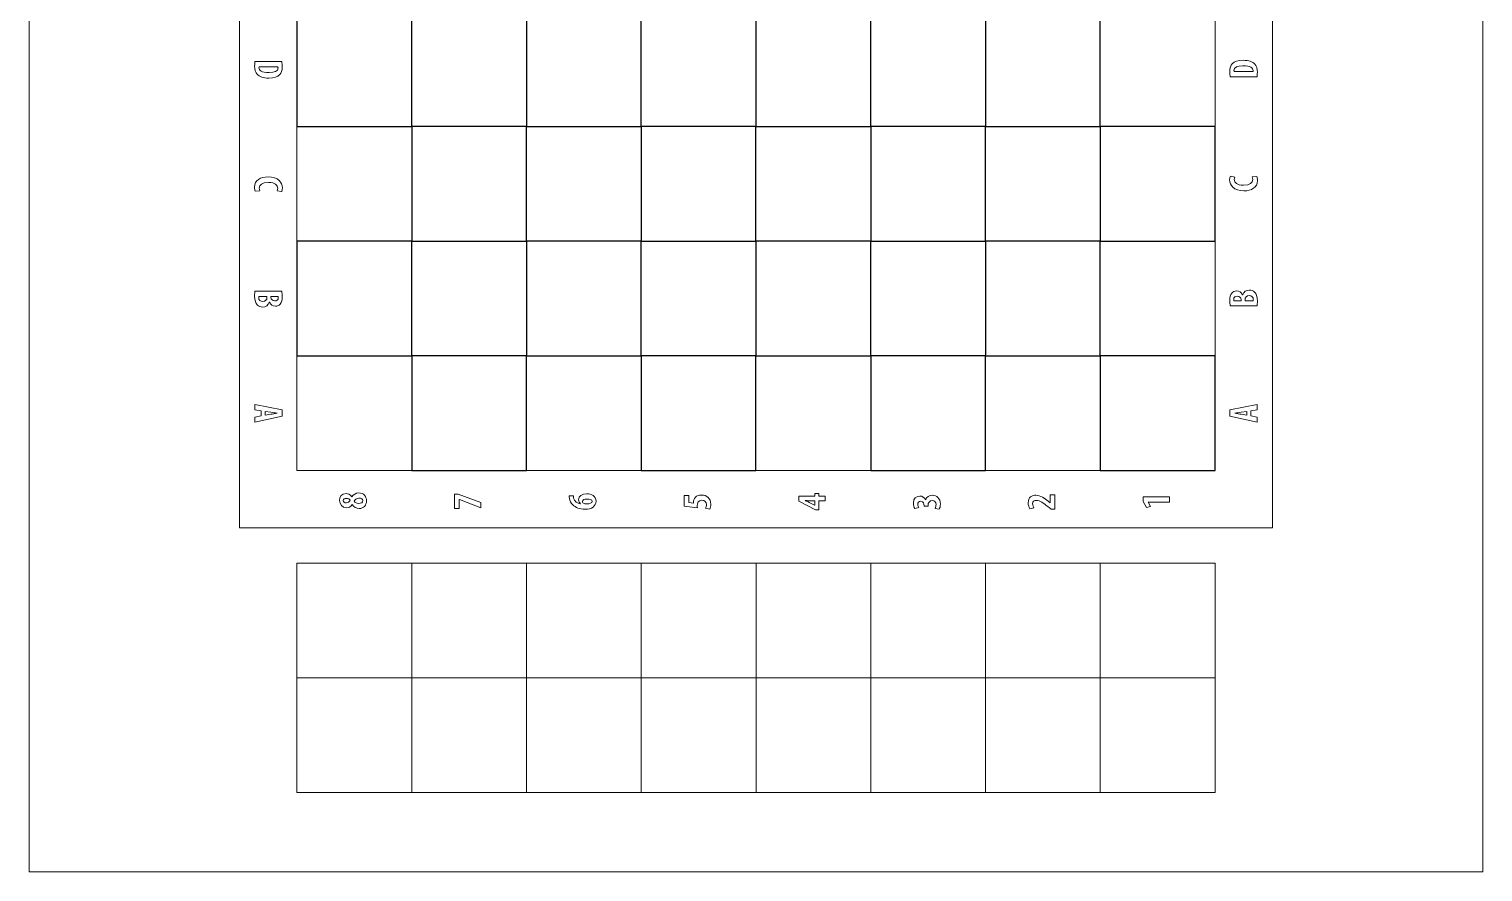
# Model space of a CAD drawing. Header units: millimetres. Extents: x -309 to 329, y -207 to 243.
# Drawn here: x -309.4 to 70.6, y -206.6 to 13.9 of the extents above; entities that cross this region are included whole.
import ezdxf

# ---------------------------------------------------------------- set-up
doc = ezdxf.new("R2010")
doc.units = ezdxf.units.MM
doc.header["$MEASUREMENT"] = 0
doc.layers.add('layer 1', color=7, linetype='Continuous')

msp = doc.modelspace()

# ---------------------------------------------------------------- linework, layer by layer
at = {"layer": 'layer 1', "lineweight": 9}
for points, knots in [([(70.6189, -206.584), (70.6189, -206.584), (-309.3811, -206.584), (-309.3811, -206.584), (-309.3811, -206.584), (-309.3811, -206.584), (-309.3811, 243.4159), (-309.3811, 243.4159), (-309.3811, 243.4159), (-309.3811, 243.4159), (70.6189, 243.4159), (70.6189, 243.4159), (70.6189, 243.4159), (70.6189, 243.4159), (70.6189, -206.584), (70.6189, -206.584)], [0, 0, 0, 0, 0.2, 0.2, 0.2, 0.2, 0.4, 0.4, 0.4, 0.4, 0.6, 0.6, 0.6, 0.6, 1, 1, 1, 1]), ([(15.6186, 153.4161), (15.6186, 153.4161), (15.6186, -116.5839), (15.6186, -116.5839), (15.6186, -116.5839), (15.6186, -116.5839), (-254.3814, -116.5839), (-254.3814, -116.5839), (-254.3814, -116.5839), (-254.3814, -116.5839), (-254.3811, 153.4161), (-254.3811, 153.4161), (-254.3811, 153.4161), (-254.3811, 153.4161), (15.6186, 153.4161), (15.6186, 153.4161)], [0, 0, 0, 0, 0.2, 0.2, 0.2, 0.2, 0.4, 0.4, 0.4, 0.4, 0.6, 0.6, 0.6, 0.6, 1, 1, 1, 1]), ([(-243.3445, 5.4012), (-243.2597, 5.0519), (-243.2067, 4.5438), (-243.2067, 3.9936), (-243.2067, 3.9936), (-243.2067, 3.0937), (-243.4185, 2.4695), (-243.8419, 2.0147), (-243.8419, 2.0147), (-244.3921, 1.4008), (-245.334, 1.0832), (-246.7203, 1.0832), (-246.7203, 1.0832), (-248.1597, 1.0832), (-249.1863, 1.4535), (-249.7365, 2.0781), (-249.7365, 2.0781), (-250.2019, 2.5542), (-250.4245, 3.2632), (-250.4245, 4.2582), (-250.4245, 4.2582), (-250.4245, 4.6919), (-250.3821, 5.1256), (-250.3504, 5.4012), (-250.3504, 5.4012), (-250.3504, 5.4012), (-243.3445, 5.4012), (-243.3445, 5.4012)], [0, 0, 0, 0, 0.125, 0.125, 0.125, 0.125, 0.25, 0.25, 0.25, 0.25, 0.375, 0.375, 0.375, 0.375, 0.5, 0.5, 0.5, 0.5, 0.625, 0.625, 0.625, 0.625, 0.75, 0.75, 0.75, 0.75, 1, 1, 1, 1]), ([(-249.2707, 4.0146), (-249.2921, 3.9512), (-249.2921, 3.8454), (-249.2921, 3.771), (-249.2921, 3.771), (-249.2921, 3.1047), (-248.6358, 2.5225), (-246.6673, 2.5225), (-246.6673, 2.5225), (-245.2069, 2.5225), (-244.3181, 2.9035), (-244.3181, 3.7393), (-244.3181, 3.7393), (-244.3181, 3.8348), (-244.3181, 3.9302), (-244.3498, 4.0146), (-244.3498, 4.0146), (-244.3498, 4.0146), (-249.2707, 4.0146), (-249.2707, 4.0146)], [0, 0, 0, 0, 0.16666667, 0.16666667, 0.16666667, 0.16666667, 0.33333333, 0.33333333, 0.33333333, 0.33333333, 0.5, 0.5, 0.5, 0.5, 0.66666667, 0.66666667, 0.66666667, 0.66666667, 1, 1, 1, 1]), ([(4.5813, 1.4325), (4.4966, 1.7818), (4.4435, 2.2896), (4.4435, 2.8402), (4.4435, 2.8402), (4.4435, 3.7393), (4.655, 4.3639), (5.0788, 4.819), (5.0788, 4.819), (5.6286, 5.4329), (6.5705, 5.7502), (7.9568, 5.7502), (7.9568, 5.7502), (9.3962, 5.7502), (10.4228, 5.3799), (10.9733, 4.7556), (10.9733, 4.7556), (11.4384, 4.2792), (11.661, 3.5702), (11.661, 2.5756), (11.661, 2.5756), (11.661, 2.1415), (11.6189, 1.7074), (11.5873, 1.4325), (11.5873, 1.4325), (11.5873, 1.4325), (4.5813, 1.4325), (4.5813, 1.4325)], [0, 0, 0, 0, 0.125, 0.125, 0.125, 0.125, 0.25, 0.25, 0.25, 0.25, 0.375, 0.375, 0.375, 0.375, 0.5, 0.5, 0.5, 0.5, 0.625, 0.625, 0.625, 0.625, 0.75, 0.75, 0.75, 0.75, 1, 1, 1, 1]), ([(10.5076, 2.8188), (10.5289, 2.8822), (10.5289, 2.9883), (10.5289, 3.062), (10.5289, 3.062), (10.5289, 3.729), (9.8723, 4.3109), (7.9038, 4.3109), (7.9038, 4.3109), (6.4437, 4.3109), (5.5549, 3.9302), (5.5549, 3.0937), (5.5549, 3.0937), (5.5549, 2.9986), (5.5549, 2.9035), (5.5866, 2.8188), (5.5866, 2.8188), (5.5866, 2.8188), (10.5076, 2.8188), (10.5076, 2.8188)], [0, 0, 0, 0, 0.16666667, 0.16666667, 0.16666667, 0.16666667, 0.33333333, 0.33333333, 0.33333333, 0.33333333, 0.5, 0.5, 0.5, 0.5, 0.66666667, 0.66666667, 0.66666667, 0.66666667, 1, 1, 1, 1]), ([(-250.2657, -28.525), (-250.3608, -28.3238), (-250.4348, -27.9321), (-250.4348, -27.4457), (-250.4348, -27.4457), (-250.4348, -25.6253), (-248.9321, -24.7575), (-246.9108, -24.7575), (-246.9108, -24.7575), (-244.2226, -24.7575), (-243.175, -26.2495), (-243.175, -27.6358), (-243.175, -27.6358), (-243.175, -28.123), (-243.2704, -28.4613), (-243.3655, -28.5991), (-243.3655, -28.5991), (-243.3655, -28.5991), (-244.5296, -28.3662), (-244.5296, -28.3662), (-244.5296, -28.3662), (-244.4555, -28.2077), (-244.3921, -28.0276), (-244.3921, -27.7206), (-244.3921, -27.7206), (-244.3921, -26.9375), (-245.0694, -26.2285), (-246.8368, -26.2285), (-246.8368, -26.2285), (-248.5407, -26.2285), (-249.2073, -26.8738), (-249.2073, -27.7206), (-249.2073, -27.7206), (-249.2073, -27.9535), (-249.1543, -28.2181), (-249.1016, -28.3876), (-249.1016, -28.3876), (-249.1016, -28.3876), (-250.2657, -28.525), (-250.2657, -28.525)], [0, 0, 0, 0, 0.09090909, 0.09090909, 0.09090909, 0.09090909, 0.18181818, 0.18181818, 0.18181818, 0.18181818, 0.27272727, 0.27272727, 0.27272727, 0.27272727, 0.36363636, 0.36363636, 0.36363636, 0.36363636, 0.45454545, 0.45454545, 0.45454545, 0.45454545, 0.54545455, 0.54545455, 0.54545455, 0.54545455, 0.63636364, 0.63636364, 0.63636364, 0.63636364, 0.72727273, 0.72727273, 0.72727273, 0.72727273, 0.81818182, 0.81818182, 0.81818182, 0.81818182, 1, 1, 1, 1]), ([(11.5025, -24.6414), (11.5976, -24.8426), (11.6713, -25.2339), (11.6713, -25.7211), (11.6713, -25.7211), (11.6713, -27.5411), (10.1686, -28.4089), (8.1477, -28.4089), (8.1477, -28.4089), (5.4591, -28.4089), (4.4118, -26.9165), (4.4118, -25.5302), (4.4118, -25.5302), (4.4118, -25.0438), (4.5069, -24.7048), (4.602, -24.5673), (4.602, -24.5673), (4.602, -24.5673), (5.7664, -24.8002), (5.7664, -24.8002), (5.7664, -24.8002), (5.692, -24.959), (5.6286, -25.1388), (5.6286, -25.4458), (5.6286, -25.4458), (5.6286, -26.2289), (6.3059, -26.9379), (8.0733, -26.9379), (8.0733, -26.9379), (9.7772, -26.9379), (10.4442, -26.2923), (10.4442, -25.4458), (10.4442, -25.4458), (10.4442, -25.2129), (10.3911, -24.9483), (10.3381, -24.7792), (10.3381, -24.7792), (10.3381, -24.7792), (11.5025, -24.6414), (11.5025, -24.6414)], [0, 0, 0, 0, 0.09090909, 0.09090909, 0.09090909, 0.09090909, 0.18181818, 0.18181818, 0.18181818, 0.18181818, 0.27272727, 0.27272727, 0.27272727, 0.27272727, 0.36363636, 0.36363636, 0.36363636, 0.36363636, 0.45454545, 0.45454545, 0.45454545, 0.45454545, 0.54545455, 0.54545455, 0.54545455, 0.54545455, 0.63636364, 0.63636364, 0.63636364, 0.63636364, 0.72727273, 0.72727273, 0.72727273, 0.72727273, 0.81818182, 0.81818182, 0.81818182, 0.81818182, 1, 1, 1, 1]), ([(-243.3445, -54.6413), (-243.249, -55.065), (-243.2067, -55.6152), (-243.2067, -56.2184), (-243.2067, -56.2184), (-243.2067, -56.885), (-243.2914, -57.5307), (-243.7148, -58.0278), (-243.7148, -58.0278), (-244.0321, -58.4088), (-244.5086, -58.568), (-245.006, -58.568), (-245.006, -58.568), (-245.641, -58.568), (-246.2545, -58.2397), (-246.5615, -57.5307), (-246.5615, -57.5307), (-246.5615, -57.5307), (-246.6039, -57.5307), (-246.6039, -57.5307), (-246.6039, -57.5307), (-246.8368, -58.3561), (-247.5248, -58.8005), (-248.3078, -58.8005), (-248.3078, -58.8005), (-248.9004, -58.8005), (-249.3555, -58.61), (-249.7048, -58.2714), (-249.7048, -58.2714), (-250.1702, -57.848), (-250.4245, -57.1286), (-250.4245, -55.9325), (-250.4245, -55.9325), (-250.4245, -55.4033), (-250.3924, -54.9589), (-250.3504, -54.6413), (-250.3504, -54.6413), (-250.3504, -54.6413), (-243.3445, -54.6413), (-243.3445, -54.6413)], [0, 0, 0, 0, 0.09090909, 0.09090909, 0.09090909, 0.09090909, 0.18181818, 0.18181818, 0.18181818, 0.18181818, 0.27272727, 0.27272727, 0.27272727, 0.27272727, 0.36363636, 0.36363636, 0.36363636, 0.36363636, 0.45454545, 0.45454545, 0.45454545, 0.45454545, 0.54545455, 0.54545455, 0.54545455, 0.54545455, 0.63636364, 0.63636364, 0.63636364, 0.63636364, 0.72727273, 0.72727273, 0.72727273, 0.72727273, 0.81818182, 0.81818182, 0.81818182, 0.81818182, 1, 1, 1, 1]), ([(-249.3345, -56.0279), (-249.3555, -56.1123), (-249.3555, -56.2077), (-249.3555, -56.3349), (-249.3555, -56.3349), (-249.3555, -56.8957), (-249.0168, -57.3615), (-248.2865, -57.3615), (-248.2865, -57.3615), (-247.5775, -57.3615), (-247.2071, -56.8744), (-247.1964, -56.3242), (-247.1964, -56.3242), (-247.1964, -56.3242), (-247.1964, -56.0279), (-247.1964, -56.0279), (-247.1964, -56.0279), (-247.1964, -56.0279), (-249.3345, -56.0279), (-249.3345, -56.0279)], [0, 0, 0, 0, 0.16666667, 0.16666667, 0.16666667, 0.16666667, 0.33333333, 0.33333333, 0.33333333, 0.33333333, 0.5, 0.5, 0.5, 0.5, 0.66666667, 0.66666667, 0.66666667, 0.66666667, 1, 1, 1, 1]), ([(-246.1701, -56.0279), (-246.1701, -56.0279), (-246.1701, -56.3242), (-246.1701, -56.3242), (-246.1701, -56.3242), (-246.1701, -56.8217), (-245.7467, -57.2023), (-245.1645, -57.2023), (-245.1645, -57.2023), (-244.646, -57.2023), (-244.244, -56.9591), (-244.244, -56.3879), (-244.244, -56.3879), (-244.244, -56.2394), (-244.2547, -56.1123), (-244.2864, -56.0279), (-244.2864, -56.0279), (-244.2864, -56.0279), (-246.1701, -56.0279), (-246.1701, -56.0279)], [0, 0, 0, 0, 0.16666667, 0.16666667, 0.16666667, 0.16666667, 0.33333333, 0.33333333, 0.33333333, 0.33333333, 0.5, 0.5, 0.5, 0.5, 0.66666667, 0.66666667, 0.66666667, 0.66666667, 1, 1, 1, 1]), ([(4.5813, -58.5259), (4.4855, -58.1022), (4.4435, -57.552), (4.4435, -56.9488), (4.4435, -56.9488), (4.4435, -56.2822), (4.5283, -55.6365), (4.9513, -55.1394), (4.9513, -55.1394), (5.2689, -54.7584), (5.7451, -54.5992), (6.2425, -54.5992), (6.2425, -54.5992), (6.8778, -54.5992), (7.491, -54.9275), (7.7983, -55.6365), (7.7983, -55.6365), (7.7983, -55.6365), (7.8404, -55.6365), (7.8404, -55.6365), (7.8404, -55.6365), (8.0733, -54.8111), (8.7616, -54.3667), (9.5443, -54.3667), (9.5443, -54.3667), (10.1369, -54.3667), (10.5923, -54.5572), (10.9416, -54.8959), (10.9416, -54.8959), (11.4067, -55.3193), (11.661, -56.0386), (11.661, -57.2347), (11.661, -57.2347), (11.661, -57.7639), (11.6293, -58.2083), (11.5873, -58.5259), (11.5873, -58.5259), (11.5873, -58.5259), (4.5813, -58.5259), (4.5813, -58.5259)], [0, 0, 0, 0, 0.09090909, 0.09090909, 0.09090909, 0.09090909, 0.18181818, 0.18181818, 0.18181818, 0.18181818, 0.27272727, 0.27272727, 0.27272727, 0.27272727, 0.36363636, 0.36363636, 0.36363636, 0.36363636, 0.45454545, 0.45454545, 0.45454545, 0.45454545, 0.54545455, 0.54545455, 0.54545455, 0.54545455, 0.63636364, 0.63636364, 0.63636364, 0.63636364, 0.72727273, 0.72727273, 0.72727273, 0.72727273, 0.81818182, 0.81818182, 0.81818182, 0.81818182, 1, 1, 1, 1]), ([(7.407, -57.1393), (7.407, -57.1393), (7.407, -56.843), (7.407, -56.843), (7.407, -56.843), (7.407, -56.3455), (6.9832, -55.9649), (6.401, -55.9649), (6.401, -55.9649), (5.8829, -55.9649), (5.4805, -56.2081), (5.4805, -56.7793), (5.4805, -56.7793), (5.4805, -56.9278), (5.4915, -57.0549), (5.5232, -57.1393), (5.5232, -57.1393), (5.5232, -57.1393), (7.407, -57.1393), (7.407, -57.1393)], [0, 0, 0, 0, 0.16666667, 0.16666667, 0.16666667, 0.16666667, 0.33333333, 0.33333333, 0.33333333, 0.33333333, 0.5, 0.5, 0.5, 0.5, 0.66666667, 0.66666667, 0.66666667, 0.66666667, 1, 1, 1, 1]), ([(10.571, -57.1393), (10.5923, -57.0549), (10.5923, -56.9595), (10.5923, -56.8323), (10.5923, -56.8323), (10.5923, -56.2715), (10.2533, -55.8057), (9.523, -55.8057), (9.523, -55.8057), (8.814, -55.8057), (8.4439, -56.2928), (8.4329, -56.843), (8.4329, -56.843), (8.4329, -56.843), (8.4329, -57.1393), (8.4329, -57.1393), (8.4329, -57.1393), (8.4329, -57.1393), (10.571, -57.1393), (10.571, -57.1393)], [0, 0, 0, 0, 0.16666667, 0.16666667, 0.16666667, 0.16666667, 0.33333333, 0.33333333, 0.33333333, 0.33333333, 0.5, 0.5, 0.5, 0.5, 0.66666667, 0.66666667, 0.66666667, 0.66666667, 1, 1, 1, 1]), ([(-248.7404, -85.9806), (-248.7404, -85.9806), (-250.3701, -85.674), (-250.3701, -85.674), (-250.3701, -85.674), (-250.3701, -85.674), (-250.3701, -84.3297), (-250.3701, -84.3297), (-250.3701, -84.3297), (-250.3701, -84.3297), (-243.2372, -85.716), (-243.2372, -85.716), (-243.2372, -85.716), (-243.2372, -85.716), (-243.2372, -87.3776), (-243.2372, -87.3776), (-243.2372, -87.3776), (-243.2372, -87.3776), (-250.3701, -88.9227), (-250.3701, -88.9227), (-250.3701, -88.9227), (-250.3701, -88.9227), (-250.3701, -87.5788), (-250.3701, -87.5788), (-250.3701, -87.5788), (-250.3701, -87.5788), (-248.7404, -87.2611), (-248.7404, -87.2611), (-248.7404, -87.2611), (-248.7404, -87.2611), (-248.7404, -85.9806), (-248.7404, -85.9806)], [0, 0, 0, 0, 0.11111111, 0.11111111, 0.11111111, 0.11111111, 0.22222222, 0.22222222, 0.22222222, 0.22222222, 0.33333333, 0.33333333, 0.33333333, 0.33333333, 0.44444444, 0.44444444, 0.44444444, 0.44444444, 0.55555556, 0.55555556, 0.55555556, 0.55555556, 0.66666667, 0.66666667, 0.66666667, 0.66666667, 0.77777778, 0.77777778, 0.77777778, 0.77777778, 1, 1, 1, 1]), ([(-247.6608, -87.1237), (-247.6608, -87.1237), (-246.1793, -86.8591), (-246.1793, -86.8591), (-246.1793, -86.8591), (-245.7665, -86.785), (-245.0257, -86.6793), (-244.5494, -86.6052), (-244.5494, -86.6052), (-244.5494, -86.6052), (-244.5494, -86.5735), (-244.5494, -86.5735), (-244.5494, -86.5735), (-245.0257, -86.5098), (-245.7347, -86.4147), (-246.1686, -86.3406), (-246.1686, -86.3406), (-246.1686, -86.3406), (-247.6608, -86.1077), (-247.6608, -86.1077), (-247.6608, -86.1077), (-247.6608, -86.1077), (-247.6608, -87.1237), (-247.6608, -87.1237)], [0, 0, 0, 0, 0.14285714, 0.14285714, 0.14285714, 0.14285714, 0.28571429, 0.28571429, 0.28571429, 0.28571429, 0.42857143, 0.42857143, 0.42857143, 0.42857143, 0.57142857, 0.57142857, 0.57142857, 0.57142857, 0.71428571, 0.71428571, 0.71428571, 0.71428571, 1, 1, 1, 1]), ([(9.9784, -87.2611), (9.9784, -87.2611), (11.6079, -87.5788), (11.6079, -87.5788), (11.6079, -87.5788), (11.6079, -87.5788), (11.6079, -88.9227), (11.6079, -88.9227), (11.6079, -88.9227), (11.6079, -88.9227), (4.4752, -87.3776), (4.4752, -87.3776), (4.4752, -87.3776), (4.4752, -87.3776), (4.4752, -85.716), (4.4752, -85.716), (4.4752, -85.716), (4.4752, -85.716), (11.6079, -84.3297), (11.6079, -84.3297), (11.6079, -84.3297), (11.6079, -84.3297), (11.6079, -85.674), (11.6079, -85.674), (11.6079, -85.674), (11.6079, -85.674), (9.9784, -85.9806), (9.9784, -85.9806), (9.9784, -85.9806), (9.9784, -85.9806), (9.9784, -87.2611), (9.9784, -87.2611)], [0, 0, 0, 0, 0.11111111, 0.11111111, 0.11111111, 0.11111111, 0.22222222, 0.22222222, 0.22222222, 0.22222222, 0.33333333, 0.33333333, 0.33333333, 0.33333333, 0.44444444, 0.44444444, 0.44444444, 0.44444444, 0.55555556, 0.55555556, 0.55555556, 0.55555556, 0.66666667, 0.66666667, 0.66666667, 0.66666667, 0.77777778, 0.77777778, 0.77777778, 0.77777778, 1, 1, 1, 1]), ([(8.8987, -86.1077), (8.8987, -86.1077), (7.4066, -86.3406), (7.4066, -86.3406), (7.4066, -86.3406), (6.9729, -86.4147), (6.2639, -86.5098), (5.7874, -86.5735), (5.7874, -86.5735), (5.7874, -86.5735), (5.7874, -86.6052), (5.7874, -86.6052), (5.7874, -86.6052), (6.2639, -86.6793), (7.0046, -86.785), (7.4173, -86.8591), (7.4173, -86.8591), (7.4173, -86.8591), (8.8987, -87.1237), (8.8987, -87.1237), (8.8987, -87.1237), (8.8987, -87.1237), (8.8987, -86.1077), (8.8987, -86.1077)], [0, 0, 0, 0, 0.14285714, 0.14285714, 0.14285714, 0.14285714, 0.28571429, 0.28571429, 0.28571429, 0.28571429, 0.42857143, 0.42857143, 0.42857143, 0.42857143, 0.57142857, 0.57142857, 0.57142857, 0.57142857, 0.71428571, 0.71428571, 0.71428571, 0.71428571, 1, 1, 1, 1]), ([(-223.0632, -111.5098), (-223.9203, -111.5098), (-224.5343, -111.0333), (-224.8941, -110.4725), (-224.8941, -110.4725), (-224.8941, -110.4725), (-224.9151, -110.4725), (-224.9151, -110.4725), (-224.9151, -110.4725), (-225.2961, -111.0547), (-225.8889, -111.3193), (-226.4285, -111.3193), (-226.4285, -111.3193), (-227.5503, -111.3193), (-228.2382, -110.4301), (-228.2382, -109.3718), (-228.2382, -109.3718), (-228.2382, -108.3878), (-227.5714, -107.5941), (-226.545, -107.5941), (-226.545, -107.5941), (-226.0899, -107.5941), (-225.4761, -107.7739), (-225.021, -108.4936), (-225.021, -108.4936), (-225.021, -108.4936), (-224.9999, -108.4936), (-224.9999, -108.4936), (-224.9999, -108.4936), (-224.6507, -107.8587), (-224.0156, -107.4353), (-223.2008, -107.4353), (-223.2008, -107.4353), (-221.9308, -107.4353), (-221.1899, -108.3665), (-221.1899, -109.4989), (-221.1899, -109.4989), (-221.1899, -110.6737), (-221.9415, -111.5098), (-223.0632, -111.5098)], [0, 0, 0, 0, 0.09090909, 0.09090909, 0.09090909, 0.09090909, 0.18181818, 0.18181818, 0.18181818, 0.18181818, 0.27272727, 0.27272727, 0.27272727, 0.27272727, 0.36363636, 0.36363636, 0.36363636, 0.36363636, 0.45454545, 0.45454545, 0.45454545, 0.45454545, 0.54545455, 0.54545455, 0.54545455, 0.54545455, 0.63636364, 0.63636364, 0.63636364, 0.63636364, 0.72727273, 0.72727273, 0.72727273, 0.72727273, 0.81818182, 0.81818182, 0.81818182, 0.81818182, 1, 1, 1, 1]), ([(-226.4709, -110.0174), (-225.9841, -110.0174), (-225.6455, -109.7425), (-225.4338, -109.3401), (-225.4338, -109.3401), (-225.5924, -109.0438), (-226.0158, -108.864), (-226.418, -108.864), (-226.418, -108.864), (-226.8836, -108.864), (-227.3069, -109.0228), (-227.3069, -109.4248), (-227.3069, -109.4248), (-227.3069, -109.8269), (-226.8941, -110.0174), (-226.4709, -110.0174)], [0, 0, 0, 0, 0.2, 0.2, 0.2, 0.2, 0.4, 0.4, 0.4, 0.4, 0.6, 0.6, 0.6, 0.6, 1, 1, 1, 1]), ([(-223.1478, -108.7792), (-223.7934, -108.7792), (-224.2168, -109.1816), (-224.4178, -109.573), (-224.4178, -109.573), (-224.1744, -109.9223), (-223.751, -110.1655), (-223.2218, -110.1655), (-223.2218, -110.1655), (-222.6293, -110.1655), (-222.1213, -109.9223), (-222.1213, -109.4458), (-222.1213, -109.4458), (-222.1213, -109.0121), (-222.5657, -108.7792), (-223.1478, -108.7792)], [0, 0, 0, 0, 0.2, 0.2, 0.2, 0.2, 0.4, 0.4, 0.4, 0.4, 0.6, 0.6, 0.6, 0.6, 1, 1, 1, 1]), ([(-198.1536, -107.7949), (-198.1536, -107.7949), (-197.2436, -107.7949), (-197.2436, -107.7949), (-197.2436, -107.7949), (-197.2436, -107.7949), (-191.2748, -109.9536), (-191.2748, -109.9536), (-191.2748, -109.9536), (-191.2748, -109.9536), (-191.2748, -111.3083), (-191.2748, -111.3083), (-191.2748, -111.3083), (-191.2748, -111.3083), (-196.9154, -109.1916), (-196.9154, -109.1916), (-196.9154, -109.1916), (-196.9154, -109.1916), (-196.9366, -109.1916), (-196.9366, -109.1916), (-196.9366, -109.1916), (-196.9366, -109.1916), (-196.9366, -111.5411), (-196.9366, -111.5411), (-196.9366, -111.5411), (-196.9366, -111.5411), (-198.1536, -111.5411), (-198.1536, -111.5411), (-198.1536, -111.5411), (-198.1536, -111.5411), (-198.1536, -107.7949), (-198.1536, -107.7949)], [0, 0, 0, 0, 0.11111111, 0.11111111, 0.11111111, 0.11111111, 0.22222222, 0.22222222, 0.22222222, 0.22222222, 0.33333333, 0.33333333, 0.33333333, 0.33333333, 0.44444444, 0.44444444, 0.44444444, 0.44444444, 0.55555556, 0.55555556, 0.55555556, 0.55555556, 0.66666667, 0.66666667, 0.66666667, 0.66666667, 0.77777778, 0.77777778, 0.77777778, 0.77777778, 1, 1, 1, 1]), ([(-167.1167, -108.197), (-167.1061, -108.3661), (-167.0849, -108.5567), (-167.0425, -108.7685), (-167.0425, -108.7685), (-166.8415, -109.6784), (-166.0796, -110.1335), (-165.2118, -110.303), (-165.2118, -110.303), (-165.2118, -110.303), (-165.2118, -110.2713), (-165.2118, -110.2713), (-165.2118, -110.2713), (-165.5397, -110.0277), (-165.7621, -109.668), (-165.7621, -109.2129), (-165.7621, -109.2129), (-165.7621, -108.2817), (-164.9262, -107.6571), (-163.6243, -107.6571), (-163.6243, -107.6571), (-162.4178, -107.6571), (-161.1903, -108.2711), (-161.1903, -109.615), (-161.1903, -109.615), (-161.1903, -110.9169), (-162.3224, -111.7103), (-164.0263, -111.7103), (-164.0263, -111.7103), (-165.5292, -111.7103), (-166.5557, -111.2132), (-167.233, -110.5782), (-167.233, -110.5782), (-167.7305, -110.1335), (-168.0585, -109.4669), (-168.1644, -108.8953), (-168.1644, -108.8953), (-168.2278, -108.5673), (-168.2278, -108.3451), (-168.2385, -108.197), (-168.2385, -108.197), (-168.2385, -108.197), (-167.1167, -108.197), (-167.1167, -108.197)], [0, 0, 0, 0, 0.08333333, 0.08333333, 0.08333333, 0.08333333, 0.16666667, 0.16666667, 0.16666667, 0.16666667, 0.25, 0.25, 0.25, 0.25, 0.33333333, 0.33333333, 0.33333333, 0.33333333, 0.41666667, 0.41666667, 0.41666667, 0.41666667, 0.5, 0.5, 0.5, 0.5, 0.58333333, 0.58333333, 0.58333333, 0.58333333, 0.66666667, 0.66666667, 0.66666667, 0.66666667, 0.75, 0.75, 0.75, 0.75, 0.83333333, 0.83333333, 0.83333333, 0.83333333, 1, 1, 1, 1]), ([(-163.635, -109.0224), (-164.2172, -109.0331), (-164.767, -109.2236), (-164.767, -109.668), (-164.767, -109.668), (-164.767, -109.8903), (-164.6189, -110.1018), (-164.3016, -110.2289), (-164.3016, -110.2289), (-164.2275, -110.2713), (-164.016, -110.303), (-163.6983, -110.303), (-163.6983, -110.303), (-162.7988, -110.303), (-162.1956, -110.0491), (-162.1956, -109.6364), (-162.1956, -109.6364), (-162.1956, -109.1706), (-162.8095, -109.0224), (-163.635, -109.0224)], [0, 0, 0, 0, 0.16666667, 0.16666667, 0.16666667, 0.16666667, 0.33333333, 0.33333333, 0.33333333, 0.33333333, 0.5, 0.5, 0.5, 0.5, 0.66666667, 0.66666667, 0.66666667, 0.66666667, 1, 1, 1, 1]), ([(-136.9472, -108.0912), (-136.9472, -108.0912), (-136.9472, -109.9113), (-136.9472, -109.9113), (-136.9472, -109.9113), (-136.9472, -109.9113), (-135.72, -110.0701), (-135.72, -110.0701), (-135.72, -110.0701), (-135.72, -110.0067), (-135.72, -109.9326), (-135.72, -109.8586), (-135.72, -109.8586), (-135.709, -109.5623), (-135.5719, -108.959), (-135.2012, -108.5673), (-135.2012, -108.5673), (-134.8309, -108.1863), (-134.3124, -107.9748), (-133.6244, -107.9748), (-133.6244, -107.9748), (-132.2805, -107.9748), (-131.1904, -108.8636), (-131.1904, -110.3664), (-131.1904, -110.3664), (-131.1904, -110.8532), (-131.3172, -111.3823), (-131.4653, -111.6576), (-131.4653, -111.6576), (-131.4653, -111.6576), (-132.566, -111.4461), (-132.566, -111.4461), (-132.566, -111.4461), (-132.4389, -111.1918), (-132.3225, -110.8321), (-132.3225, -110.4618), (-132.3225, -110.4618), (-132.3225, -109.7845), (-132.7566, -109.3397), (-133.4973, -109.3397), (-133.4973, -109.3397), (-134.4181, -109.3397), (-134.7251, -110.0384), (-134.7251, -110.8321), (-134.7251, -110.8321), (-134.7251, -111.0227), (-134.7251, -111.1815), (-134.7037, -111.3189), (-134.7037, -111.3189), (-134.7037, -111.3189), (-138.1536, -110.9379), (-138.1536, -110.9379), (-138.1536, -110.9379), (-138.1536, -110.9379), (-138.1536, -108.0912), (-138.1536, -108.0912), (-138.1536, -108.0912), (-138.1536, -108.0912), (-136.9472, -108.0912), (-136.9472, -108.0912)], [0, 0, 0, 0, 0.0625, 0.0625, 0.0625, 0.0625, 0.125, 0.125, 0.125, 0.125, 0.1875, 0.1875, 0.1875, 0.1875, 0.25, 0.25, 0.25, 0.25, 0.3125, 0.3125, 0.3125, 0.3125, 0.375, 0.375, 0.375, 0.375, 0.4375, 0.4375, 0.4375, 0.4375, 0.5, 0.5, 0.5, 0.5, 0.5625, 0.5625, 0.5625, 0.5625, 0.625, 0.625, 0.625, 0.625, 0.6875, 0.6875, 0.6875, 0.6875, 0.75, 0.75, 0.75, 0.75, 0.8125, 0.8125, 0.8125, 0.8125, 0.875, 0.875, 0.875, 0.875, 1, 1, 1, 1]), ([(-101.2753, -109.4775), (-101.2753, -109.4775), (-102.9155, -109.4775), (-102.9155, -109.4775), (-102.9155, -109.4775), (-102.9155, -109.4775), (-102.9155, -111.8374), (-102.9155, -111.8374), (-102.9155, -111.8374), (-102.9155, -111.8374), (-103.8681, -111.8374), (-103.8681, -111.8374), (-103.8681, -111.8374), (-103.8681, -111.8374), (-108.1538, -109.5833), (-108.1538, -109.5833), (-108.1538, -109.5833), (-108.1538, -109.5833), (-108.1538, -108.2497), (-108.1538, -108.2497), (-108.1538, -108.2497), (-108.1538, -108.2497), (-104.0265, -108.2497), (-104.0265, -108.2497), (-104.0265, -108.2497), (-104.0265, -108.2497), (-104.0265, -107.5621), (-104.0265, -107.5621), (-104.0265, -107.5621), (-104.0265, -107.5621), (-102.9155, -107.5621), (-102.9155, -107.5621), (-102.9155, -107.5621), (-102.9155, -107.5621), (-102.9155, -108.2497), (-102.9155, -108.2497), (-102.9155, -108.2497), (-102.9155, -108.2497), (-101.2753, -108.2497), (-101.2753, -108.2497), (-101.2753, -108.2497), (-101.2753, -108.2497), (-101.2753, -109.4775), (-101.2753, -109.4775)], [0, 0, 0, 0, 0.08333333, 0.08333333, 0.08333333, 0.08333333, 0.16666667, 0.16666667, 0.16666667, 0.16666667, 0.25, 0.25, 0.25, 0.25, 0.33333333, 0.33333333, 0.33333333, 0.33333333, 0.41666667, 0.41666667, 0.41666667, 0.41666667, 0.5, 0.5, 0.5, 0.5, 0.58333333, 0.58333333, 0.58333333, 0.58333333, 0.66666667, 0.66666667, 0.66666667, 0.66666667, 0.75, 0.75, 0.75, 0.75, 0.83333333, 0.83333333, 0.83333333, 0.83333333, 1, 1, 1, 1]), ([(-104.0265, -109.4775), (-104.0265, -109.4775), (-105.4342, -109.4775), (-105.4342, -109.4775), (-105.4342, -109.4775), (-105.8045, -109.4775), (-106.2066, -109.4352), (-106.5666, -109.4035), (-106.5666, -109.4035), (-106.5666, -109.4035), (-106.5666, -109.4458), (-106.5666, -109.4458), (-106.5666, -109.4458), (-106.1856, -109.6043), (-105.8786, -109.7421), (-105.4976, -109.9219), (-105.4976, -109.9219), (-105.4976, -109.9219), (-104.0479, -110.6626), (-104.0479, -110.6626), (-104.0479, -110.6626), (-104.0479, -110.6626), (-104.0265, -110.6626), (-104.0265, -110.6626), (-104.0265, -110.6626), (-104.0265, -110.6626), (-104.0265, -109.4775), (-104.0265, -109.4775)], [0, 0, 0, 0, 0.125, 0.125, 0.125, 0.125, 0.25, 0.25, 0.25, 0.25, 0.375, 0.375, 0.375, 0.375, 0.5, 0.5, 0.5, 0.5, 0.625, 0.625, 0.625, 0.625, 0.75, 0.75, 0.75, 0.75, 1, 1, 1, 1]), ([(-72.5875, -111.4988), (-72.429, -111.2235), (-72.3229, -110.8428), (-72.3229, -110.4721), (-72.3229, -110.4721), (-72.3229, -109.8055), (-72.7356, -109.4352), (-73.3178, -109.4352), (-73.3178, -109.4352), (-74.0799, -109.4352), (-74.4078, -110.017), (-74.4078, -110.7264), (-74.4078, -110.7264), (-74.4078, -110.7264), (-74.4078, -110.9169), (-74.4078, -110.9169), (-74.4078, -110.9169), (-74.4078, -110.9169), (-75.4241, -110.9169), (-75.4241, -110.9169), (-75.4241, -110.9169), (-75.4241, -110.9169), (-75.4241, -110.7791), (-75.4241, -110.7791), (-75.4241, -110.7791), (-75.4345, -110.2713), (-75.646, -109.615), (-76.313, -109.615), (-76.313, -109.615), (-76.8105, -109.615), (-77.1067, -109.9326), (-77.1067, -110.4194), (-77.1067, -110.4194), (-77.1067, -110.7264), (-76.9903, -111.033), (-76.8315, -111.2872), (-76.8315, -111.2872), (-76.8315, -111.2872), (-77.8791, -111.4671), (-77.8791, -111.4671), (-77.8791, -111.4671), (-78.059, -111.1815), (-78.2388, -110.6203), (-78.2388, -110.0491), (-78.2388, -110.0491), (-78.2388, -108.8426), (-77.4561, -108.2394), (-76.5776, -108.2394), (-76.5776, -108.2394), (-75.8896, -108.2394), (-75.318, -108.6204), (-75.0321, -109.2236), (-75.0321, -109.2236), (-75.0321, -109.2236), (-75.0111, -109.2236), (-75.0111, -109.2236), (-75.0111, -109.2236), (-74.7889, -108.5567), (-74.1963, -108.0489), (-73.2648, -108.0489), (-73.2648, -108.0489), (-72.2175, -108.0489), (-71.1908, -108.8529), (-71.1908, -110.3454), (-71.1908, -110.3454), (-71.1908, -110.9062), (-71.3283, -111.393), (-71.4974, -111.7), (-71.4974, -111.7), (-71.4974, -111.7), (-72.5875, -111.4988), (-72.5875, -111.4988)], [0, 0, 0, 0, 0.05263158, 0.05263158, 0.05263158, 0.05263158, 0.10526316, 0.10526316, 0.10526316, 0.10526316, 0.15789474, 0.15789474, 0.15789474, 0.15789474, 0.21052632, 0.21052632, 0.21052632, 0.21052632, 0.26315789, 0.26315789, 0.26315789, 0.26315789, 0.31578947, 0.31578947, 0.31578947, 0.31578947, 0.36842105, 0.36842105, 0.36842105, 0.36842105, 0.42105263, 0.42105263, 0.42105263, 0.42105263, 0.47368421, 0.47368421, 0.47368421, 0.47368421, 0.52631579, 0.52631579, 0.52631579, 0.52631579, 0.57894737, 0.57894737, 0.57894737, 0.57894737, 0.63157895, 0.63157895, 0.63157895, 0.63157895, 0.68421053, 0.68421053, 0.68421053, 0.68421053, 0.73684211, 0.73684211, 0.73684211, 0.73684211, 0.78947368, 0.78947368, 0.78947368, 0.78947368, 0.84210526, 0.84210526, 0.84210526, 0.84210526, 0.89473684, 0.89473684, 0.89473684, 0.89473684, 1, 1, 1, 1]), ([(-41.2757, -111.7), (-41.2757, -111.7), (-42.2065, -111.7), (-42.2065, -111.7), (-42.2065, -111.7), (-42.2065, -111.7), (-43.085, -111.012), (-43.085, -111.012), (-43.085, -111.012), (-44.2178, -110.1231), (-45.1597, -109.3928), (-46.1436, -109.3928), (-46.1436, -109.3928), (-46.6941, -109.3928), (-47.0855, -109.6997), (-47.0855, -110.2713), (-47.0855, -110.2713), (-47.0855, -110.705), (-46.895, -111.0544), (-46.7361, -111.3083), (-46.7361, -111.3083), (-46.7361, -111.3083), (-47.8158, -111.5518), (-47.8158, -111.5518), (-47.8158, -111.5518), (-48.017, -111.2342), (-48.2389, -110.6416), (-48.2389, -110.017), (-48.2389, -110.017), (-48.2389, -108.5143), (-47.2336, -108.0275), (-46.2497, -108.0275), (-46.2497, -108.0275), (-44.9585, -108.0275), (-43.9212, -108.8319), (-43.0003, -109.6257), (-43.0003, -109.6257), (-43.0003, -109.6257), (-42.5138, -110.0384), (-42.5138, -110.0384), (-42.5138, -110.0384), (-42.5138, -110.0384), (-42.4925, -110.0384), (-42.4925, -110.0384), (-42.4925, -110.0384), (-42.4925, -110.0384), (-42.4925, -107.9324), (-42.4925, -107.9324), (-42.4925, -107.9324), (-42.4925, -107.9324), (-41.2757, -107.9324), (-41.2757, -107.9324), (-41.2757, -107.9324), (-41.2757, -107.9324), (-41.2757, -111.7), (-41.2757, -111.7)], [0, 0, 0, 0, 0.06666667, 0.06666667, 0.06666667, 0.06666667, 0.13333333, 0.13333333, 0.13333333, 0.13333333, 0.2, 0.2, 0.2, 0.2, 0.26666667, 0.26666667, 0.26666667, 0.26666667, 0.33333333, 0.33333333, 0.33333333, 0.33333333, 0.4, 0.4, 0.4, 0.4, 0.46666667, 0.46666667, 0.46666667, 0.46666667, 0.53333333, 0.53333333, 0.53333333, 0.53333333, 0.6, 0.6, 0.6, 0.6, 0.66666667, 0.66666667, 0.66666667, 0.66666667, 0.73333333, 0.73333333, 0.73333333, 0.73333333, 0.8, 0.8, 0.8, 0.8, 0.86666667, 0.86666667, 0.86666667, 0.86666667, 1, 1, 1, 1]), ([(-16.8527, -109.8269), (-16.8527, -109.8269), (-16.8527, -109.8482), (-16.8527, -109.8482), (-16.8527, -109.8482), (-16.8527, -109.8482), (-16.2498, -111.0123), (-16.2498, -111.0123), (-16.2498, -111.0123), (-16.2498, -111.0123), (-17.3398, -111.2452), (-17.3398, -111.2452), (-17.3398, -111.2452), (-17.3398, -111.2452), (-18.1543, -109.6684), (-18.1543, -109.6684), (-18.1543, -109.6684), (-18.1543, -109.6684), (-18.1543, -108.4512), (-18.1543, -108.4512), (-18.1543, -108.4512), (-18.1543, -108.4512), (-11.2758, -108.4512), (-11.2758, -108.4512), (-11.2758, -108.4512), (-11.2758, -108.4512), (-11.2758, -109.8269), (-11.2758, -109.8269), (-11.2758, -109.8269), (-11.2758, -109.8269), (-16.8527, -109.8269), (-16.8527, -109.8269)], [0, 0, 0, 0, 0.11111111, 0.11111111, 0.11111111, 0.11111111, 0.22222222, 0.22222222, 0.22222222, 0.22222222, 0.33333333, 0.33333333, 0.33333333, 0.33333333, 0.44444444, 0.44444444, 0.44444444, 0.44444444, 0.55555556, 0.55555556, 0.55555556, 0.55555556, 0.66666667, 0.66666667, 0.66666667, 0.66666667, 0.77777778, 0.77777778, 0.77777778, 0.77777778, 1, 1, 1, 1])]:
    msp.add_open_spline(points, degree=3, knots=knots, dxfattribs=at)
at = {"layer": 'layer 1', "color": 250, "lineweight": 9}
for points in [[(-209.381, -11.5838), (-209.381, -11.5838), (-239.3809, -11.5838), (-239.3809, -11.5838), (-239.3809, -11.5838), (-239.3809, -11.5838), (-239.3805, 18.4168), (-239.3805, 18.4168), (-239.3805, 18.4168), (-239.3805, 18.4168), (-209.381, 18.4168), (-209.381, 18.4168), (-209.381, 18.4168), (-209.381, 18.4168), (-209.381, -11.5838), (-209.381, -11.5838)], [(-149.3812, -11.5838), (-149.3812, -11.5838), (-179.3811, -11.5838), (-179.3811, -11.5838), (-179.3811, -11.5838), (-179.3811, -11.5838), (-179.3811, 18.4168), (-179.3811, 18.4168), (-179.3811, 18.4168), (-179.3811, 18.4168), (-149.3812, 18.4168), (-149.3812, 18.4168), (-149.3812, 18.4168), (-149.3812, 18.4168), (-149.3812, -11.5838), (-149.3812, -11.5838)], [(-89.3816, -11.5838), (-89.3816, -11.5838), (-119.3813, -11.5838), (-119.3813, -11.5838), (-119.3813, -11.5838), (-119.3813, -11.5838), (-119.3813, 18.4168), (-119.3813, 18.4168), (-119.3813, 18.4168), (-119.3813, 18.4168), (-89.3816, 18.4168), (-89.3816, 18.4168), (-89.3816, 18.4168), (-89.3816, 18.4168), (-89.3816, -11.5838), (-89.3816, -11.5838)], [(-29.3818, -11.5838), (-29.3818, -11.5838), (-59.3817, -11.5838), (-59.3817, -11.5838), (-59.3817, -11.5838), (-59.3817, -11.5838), (-59.3817, 18.4168), (-59.3817, 18.4168), (-59.3817, 18.4168), (-59.3817, 18.4168), (-29.3818, 18.4168), (-29.3818, 18.4168), (-29.3818, 18.4168), (-29.3818, 18.4168), (-29.3818, -11.5838), (-29.3818, -11.5838)], [(-179.3811, -41.5837), (-179.3811, -41.5837), (-209.381, -41.5837), (-209.381, -41.5837), (-209.381, -41.5837), (-209.381, -41.5837), (-209.381, -11.5838), (-209.381, -11.5838), (-209.381, -11.5838), (-209.381, -11.5838), (-179.3811, -11.5838), (-179.3811, -11.5838), (-179.3811, -11.5838), (-179.3811, -11.5838), (-179.3811, -41.5837), (-179.3811, -41.5837)], [(-119.3813, -41.5837), (-119.3813, -41.5837), (-149.3812, -41.5837), (-149.3812, -41.5837), (-149.3812, -41.5837), (-149.3812, -41.5837), (-149.3812, -11.5838), (-149.3812, -11.5838), (-149.3812, -11.5838), (-149.3812, -11.5838), (-119.3813, -11.5838), (-119.3813, -11.5838), (-119.3813, -11.5838), (-119.3813, -11.5838), (-119.3813, -41.5837), (-119.3813, -41.5837)], [(-59.3817, -41.5837), (-59.3817, -41.5837), (-89.3816, -41.5837), (-89.3816, -41.5837), (-89.3816, -41.5837), (-89.3816, -41.5837), (-89.3816, -11.5838), (-89.3816, -11.5838), (-89.3816, -11.5838), (-89.3816, -11.5838), (-59.3817, -11.5838), (-59.3817, -11.5838), (-59.3817, -11.5838), (-59.3817, -11.5838), (-59.3817, -41.5837), (-59.3817, -41.5837)], [(0.6181, -41.5837), (0.6181, -41.5837), (-29.3818, -41.5837), (-29.3818, -41.5837), (-29.3818, -41.5837), (-29.3818, -41.5837), (-29.3818, -11.5838), (-29.3818, -11.5838), (-29.3818, -11.5838), (-29.3818, -11.5838), (0.6181, -11.5838), (0.6181, -11.5838), (0.6181, -11.5838), (0.6181, -11.5838), (0.6181, -41.5837), (0.6181, -41.5837)], [(-209.381, -71.5842), (-209.381, -71.5842), (-239.3809, -71.5842), (-239.3809, -71.5842), (-239.3809, -71.5842), (-239.3809, -71.5842), (-239.3809, -41.5837), (-239.3809, -41.5837), (-239.3809, -41.5837), (-239.3809, -41.5837), (-209.381, -41.5837), (-209.381, -41.5837), (-209.381, -41.5837), (-209.381, -41.5837), (-209.381, -71.5842), (-209.381, -71.5842)], [(-149.3812, -71.5842), (-149.3812, -71.5842), (-179.3811, -71.5842), (-179.3811, -71.5842), (-179.3811, -71.5842), (-179.3811, -71.5842), (-179.3811, -41.5837), (-179.3811, -41.5837), (-179.3811, -41.5837), (-179.3811, -41.5837), (-149.3812, -41.5837), (-149.3812, -41.5837), (-149.3812, -41.5837), (-149.3812, -41.5837), (-149.3812, -71.5842), (-149.3812, -71.5842)], [(-89.3816, -71.5842), (-89.3816, -71.5842), (-119.3813, -71.5842), (-119.3813, -71.5842), (-119.3813, -71.5842), (-119.3813, -71.5842), (-119.3813, -41.5837), (-119.3813, -41.5837), (-119.3813, -41.5837), (-119.3813, -41.5837), (-89.3816, -41.5837), (-89.3816, -41.5837), (-89.3816, -41.5837), (-89.3816, -41.5837), (-89.3816, -71.5842), (-89.3816, -71.5842)], [(-29.3818, -71.5842), (-29.3818, -71.5842), (-59.3817, -71.5842), (-59.3817, -71.5842), (-59.3817, -71.5842), (-59.3817, -71.5842), (-59.3817, -41.5837), (-59.3817, -41.5837), (-59.3817, -41.5837), (-59.3817, -41.5837), (-29.3818, -41.5837), (-29.3818, -41.5837), (-29.3818, -41.5837), (-29.3818, -41.5837), (-29.3818, -71.5842), (-29.3818, -71.5842)], [(-179.3811, -101.5841), (-179.3811, -101.5841), (-209.381, -101.5841), (-209.381, -101.5841), (-209.381, -101.5841), (-209.381, -101.5841), (-209.381, -71.5842), (-209.381, -71.5842), (-209.381, -71.5842), (-209.381, -71.5842), (-179.3811, -71.5842), (-179.3811, -71.5842), (-179.3811, -71.5842), (-179.3811, -71.5842), (-179.3811, -101.5841), (-179.3811, -101.5841)], [(-119.3813, -101.5841), (-119.3813, -101.5841), (-149.3812, -101.5841), (-149.3812, -101.5841), (-149.3812, -101.5841), (-149.3812, -101.5841), (-149.3812, -71.5842), (-149.3812, -71.5842), (-149.3812, -71.5842), (-149.3812, -71.5842), (-119.3813, -71.5842), (-119.3813, -71.5842), (-119.3813, -71.5842), (-119.3813, -71.5842), (-119.3813, -101.5841), (-119.3813, -101.5841)], [(-59.3817, -101.5841), (-59.3817, -101.5841), (-89.3816, -101.5841), (-89.3816, -101.5841), (-89.3816, -101.5841), (-89.3816, -101.5841), (-89.3816, -71.5842), (-89.3816, -71.5842), (-89.3816, -71.5842), (-89.3816, -71.5842), (-59.3817, -71.5842), (-59.3817, -71.5842), (-59.3817, -71.5842), (-59.3817, -71.5842), (-59.3817, -101.5841), (-59.3817, -101.5841)], [(0.6181, -101.5841), (0.6181, -101.5841), (-29.3818, -101.5841), (-29.3818, -101.5841), (-29.3818, -101.5841), (-29.3818, -101.5841), (-29.3818, -71.5842), (-29.3818, -71.5842), (-29.3818, -71.5842), (-29.3818, -71.5842), (0.6181, -71.5842), (0.6181, -71.5842), (0.6181, -71.5842), (0.6181, -71.5842), (0.6181, -101.5841), (0.6181, -101.5841)]]:
    msp.add_open_spline(points, degree=3, knots=[0, 0, 0, 0, 0.2, 0.2, 0.2, 0.2, 0.4, 0.4, 0.4, 0.4, 0.6, 0.6, 0.6, 0.6, 1, 1, 1, 1], dxfattribs=at)
at = {"layer": 'layer 1'}
for points in [[(-209.381, -11.5838), (-209.381, -11.5838), (-239.3809, -11.5838), (-239.3809, -11.5838), (-239.3809, -11.5838), (-239.3809, -11.5838), (-239.3809, -11.5838), (-239.3809, -11.5838), (-239.3809, -11.5838), (-239.3809, -11.5838), (-239.3805, 18.4168), (-239.3805, 18.4168), (-239.3805, 18.4168), (-239.3805, 18.4168), (-239.3805, 18.4168), (-239.3805, 18.4168), (-239.3805, 18.4168), (-239.3805, 18.4168), (-209.381, 18.4168), (-209.381, 18.4168), (-209.381, 18.4168), (-209.381, 18.4168), (-209.381, 18.4168), (-209.381, 18.4168), (-209.381, 18.4168), (-209.381, 18.4168), (-209.381, -11.5838), (-209.381, -11.5838)], [(-149.3812, -11.5838), (-149.3812, -11.5838), (-179.3811, -11.5838), (-179.3811, -11.5838), (-179.3811, -11.5838), (-179.3811, -11.5838), (-179.3811, -11.5838), (-179.3811, -11.5838), (-179.3811, -11.5838), (-179.3811, -11.5838), (-179.3811, 18.4168), (-179.3811, 18.4168), (-179.3811, 18.4168), (-179.3811, 18.4168), (-179.3811, 18.4168), (-179.3811, 18.4168), (-179.3811, 18.4168), (-179.3811, 18.4168), (-149.3812, 18.4168), (-149.3812, 18.4168), (-149.3812, 18.4168), (-149.3812, 18.4168), (-149.3812, 18.4168), (-149.3812, 18.4168), (-149.3812, 18.4168), (-149.3812, 18.4168), (-149.3812, -11.5838), (-149.3812, -11.5838)], [(-89.3816, -11.5838), (-89.3816, -11.5838), (-119.3813, -11.5838), (-119.3813, -11.5838), (-119.3813, -11.5838), (-119.3813, -11.5838), (-119.3813, -11.5838), (-119.3813, -11.5838), (-119.3813, -11.5838), (-119.3813, -11.5838), (-119.3813, 18.4168), (-119.3813, 18.4168), (-119.3813, 18.4168), (-119.3813, 18.4168), (-119.3813, 18.4168), (-119.3813, 18.4168), (-119.3813, 18.4168), (-119.3813, 18.4168), (-89.3816, 18.4168), (-89.3816, 18.4168), (-89.3816, 18.4168), (-89.3816, 18.4168), (-89.3816, 18.4168), (-89.3816, 18.4168), (-89.3816, 18.4168), (-89.3816, 18.4168), (-89.3816, -11.5838), (-89.3816, -11.5838)], [(-29.3818, -11.5838), (-29.3818, -11.5838), (-59.3817, -11.5838), (-59.3817, -11.5838), (-59.3817, -11.5838), (-59.3817, -11.5838), (-59.3817, -11.5838), (-59.3817, -11.5838), (-59.3817, -11.5838), (-59.3817, -11.5838), (-59.3817, 18.4168), (-59.3817, 18.4168), (-59.3817, 18.4168), (-59.3817, 18.4168), (-59.3817, 18.4168), (-59.3817, 18.4168), (-59.3817, 18.4168), (-59.3817, 18.4168), (-29.3818, 18.4168), (-29.3818, 18.4168), (-29.3818, 18.4168), (-29.3818, 18.4168), (-29.3818, 18.4168), (-29.3818, 18.4168), (-29.3818, 18.4168), (-29.3818, 18.4168), (-29.3818, -11.5838), (-29.3818, -11.5838)], [(-179.3811, -41.5837), (-179.3811, -41.5837), (-209.381, -41.5837), (-209.381, -41.5837), (-209.381, -41.5837), (-209.381, -41.5837), (-209.381, -41.5837), (-209.381, -41.5837), (-209.381, -41.5837), (-209.381, -41.5837), (-209.381, -11.5838), (-209.381, -11.5838), (-209.381, -11.5838), (-209.381, -11.5838), (-209.381, -11.5838), (-209.381, -11.5838), (-209.381, -11.5838), (-209.381, -11.5838), (-179.3811, -11.5838), (-179.3811, -11.5838), (-179.3811, -11.5838), (-179.3811, -11.5838), (-179.3811, -11.5838), (-179.3811, -11.5838), (-179.3811, -11.5838), (-179.3811, -11.5838), (-179.3811, -41.5837), (-179.3811, -41.5837)], [(-119.3813, -41.5837), (-119.3813, -41.5837), (-149.3812, -41.5837), (-149.3812, -41.5837), (-149.3812, -41.5837), (-149.3812, -41.5837), (-149.3812, -41.5837), (-149.3812, -41.5837), (-149.3812, -41.5837), (-149.3812, -41.5837), (-149.3812, -11.5838), (-149.3812, -11.5838), (-149.3812, -11.5838), (-149.3812, -11.5838), (-149.3812, -11.5838), (-149.3812, -11.5838), (-149.3812, -11.5838), (-149.3812, -11.5838), (-119.3813, -11.5838), (-119.3813, -11.5838), (-119.3813, -11.5838), (-119.3813, -11.5838), (-119.3813, -11.5838), (-119.3813, -11.5838), (-119.3813, -11.5838), (-119.3813, -11.5838), (-119.3813, -41.5837), (-119.3813, -41.5837)], [(-59.3817, -41.5837), (-59.3817, -41.5837), (-89.3816, -41.5837), (-89.3816, -41.5837), (-89.3816, -41.5837), (-89.3816, -41.5837), (-89.3816, -41.5837), (-89.3816, -41.5837), (-89.3816, -41.5837), (-89.3816, -41.5837), (-89.3816, -11.5838), (-89.3816, -11.5838), (-89.3816, -11.5838), (-89.3816, -11.5838), (-89.3816, -11.5838), (-89.3816, -11.5838), (-89.3816, -11.5838), (-89.3816, -11.5838), (-59.3817, -11.5838), (-59.3817, -11.5838), (-59.3817, -11.5838), (-59.3817, -11.5838), (-59.3817, -11.5838), (-59.3817, -11.5838), (-59.3817, -11.5838), (-59.3817, -11.5838), (-59.3817, -41.5837), (-59.3817, -41.5837)], [(0.6181, -41.5837), (0.6181, -41.5837), (-29.3818, -41.5837), (-29.3818, -41.5837), (-29.3818, -41.5837), (-29.3818, -41.5837), (-29.3818, -41.5837), (-29.3818, -41.5837), (-29.3818, -41.5837), (-29.3818, -41.5837), (-29.3818, -11.5838), (-29.3818, -11.5838), (-29.3818, -11.5838), (-29.3818, -11.5838), (-29.3818, -11.5838), (-29.3818, -11.5838), (-29.3818, -11.5838), (-29.3818, -11.5838), (0.6181, -11.5838), (0.6181, -11.5838), (0.6181, -11.5838), (0.6181, -11.5838), (0.6181, -11.5838), (0.6181, -11.5838), (0.6181, -11.5838), (0.6181, -11.5838), (0.6181, -41.5837), (0.6181, -41.5837)], [(-209.381, -71.5842), (-209.381, -71.5842), (-239.3809, -71.5842), (-239.3809, -71.5842), (-239.3809, -71.5842), (-239.3809, -71.5842), (-239.3809, -71.5842), (-239.3809, -71.5842), (-239.3809, -71.5842), (-239.3809, -71.5842), (-239.3809, -41.5837), (-239.3809, -41.5837), (-239.3809, -41.5837), (-239.3809, -41.5837), (-239.3809, -41.5837), (-239.3809, -41.5837), (-239.3809, -41.5837), (-239.3809, -41.5837), (-209.381, -41.5837), (-209.381, -41.5837), (-209.381, -41.5837), (-209.381, -41.5837), (-209.381, -41.5837), (-209.381, -41.5837), (-209.381, -41.5837), (-209.381, -41.5837), (-209.381, -71.5842), (-209.381, -71.5842)], [(-149.3812, -71.5842), (-149.3812, -71.5842), (-179.3811, -71.5842), (-179.3811, -71.5842), (-179.3811, -71.5842), (-179.3811, -71.5842), (-179.3811, -71.5842), (-179.3811, -71.5842), (-179.3811, -71.5842), (-179.3811, -71.5842), (-179.3811, -41.5837), (-179.3811, -41.5837), (-179.3811, -41.5837), (-179.3811, -41.5837), (-179.3811, -41.5837), (-179.3811, -41.5837), (-179.3811, -41.5837), (-179.3811, -41.5837), (-149.3812, -41.5837), (-149.3812, -41.5837), (-149.3812, -41.5837), (-149.3812, -41.5837), (-149.3812, -41.5837), (-149.3812, -41.5837), (-149.3812, -41.5837), (-149.3812, -41.5837), (-149.3812, -71.5842), (-149.3812, -71.5842)], [(-89.3816, -71.5842), (-89.3816, -71.5842), (-119.3813, -71.5842), (-119.3813, -71.5842), (-119.3813, -71.5842), (-119.3813, -71.5842), (-119.3813, -71.5842), (-119.3813, -71.5842), (-119.3813, -71.5842), (-119.3813, -71.5842), (-119.3813, -41.5837), (-119.3813, -41.5837), (-119.3813, -41.5837), (-119.3813, -41.5837), (-119.3813, -41.5837), (-119.3813, -41.5837), (-119.3813, -41.5837), (-119.3813, -41.5837), (-89.3816, -41.5837), (-89.3816, -41.5837), (-89.3816, -41.5837), (-89.3816, -41.5837), (-89.3816, -41.5837), (-89.3816, -41.5837), (-89.3816, -41.5837), (-89.3816, -41.5837), (-89.3816, -71.5842), (-89.3816, -71.5842)], [(-29.3818, -71.5842), (-29.3818, -71.5842), (-59.3817, -71.5842), (-59.3817, -71.5842), (-59.3817, -71.5842), (-59.3817, -71.5842), (-59.3817, -71.5842), (-59.3817, -71.5842), (-59.3817, -71.5842), (-59.3817, -71.5842), (-59.3817, -41.5837), (-59.3817, -41.5837), (-59.3817, -41.5837), (-59.3817, -41.5837), (-59.3817, -41.5837), (-59.3817, -41.5837), (-59.3817, -41.5837), (-59.3817, -41.5837), (-29.3818, -41.5837), (-29.3818, -41.5837), (-29.3818, -41.5837), (-29.3818, -41.5837), (-29.3818, -41.5837), (-29.3818, -41.5837), (-29.3818, -41.5837), (-29.3818, -41.5837), (-29.3818, -71.5842), (-29.3818, -71.5842)], [(-179.3811, -101.5841), (-179.3811, -101.5841), (-209.381, -101.5841), (-209.381, -101.5841), (-209.381, -101.5841), (-209.381, -101.5841), (-209.381, -101.5841), (-209.381, -101.5841), (-209.381, -101.5841), (-209.381, -101.5841), (-209.381, -71.5842), (-209.381, -71.5842), (-209.381, -71.5842), (-209.381, -71.5842), (-209.381, -71.5842), (-209.381, -71.5842), (-209.381, -71.5842), (-209.381, -71.5842), (-179.3811, -71.5842), (-179.3811, -71.5842), (-179.3811, -71.5842), (-179.3811, -71.5842), (-179.3811, -71.5842), (-179.3811, -71.5842), (-179.3811, -71.5842), (-179.3811, -71.5842), (-179.3811, -101.5841), (-179.3811, -101.5841)], [(-119.3813, -101.5841), (-119.3813, -101.5841), (-149.3812, -101.5841), (-149.3812, -101.5841), (-149.3812, -101.5841), (-149.3812, -101.5841), (-149.3812, -101.5841), (-149.3812, -101.5841), (-149.3812, -101.5841), (-149.3812, -101.5841), (-149.3812, -71.5842), (-149.3812, -71.5842), (-149.3812, -71.5842), (-149.3812, -71.5842), (-149.3812, -71.5842), (-149.3812, -71.5842), (-149.3812, -71.5842), (-149.3812, -71.5842), (-119.3813, -71.5842), (-119.3813, -71.5842), (-119.3813, -71.5842), (-119.3813, -71.5842), (-119.3813, -71.5842), (-119.3813, -71.5842), (-119.3813, -71.5842), (-119.3813, -71.5842), (-119.3813, -101.5841), (-119.3813, -101.5841)], [(-59.3817, -101.5841), (-59.3817, -101.5841), (-89.3816, -101.5841), (-89.3816, -101.5841), (-89.3816, -101.5841), (-89.3816, -101.5841), (-89.3816, -101.5841), (-89.3816, -101.5841), (-89.3816, -101.5841), (-89.3816, -101.5841), (-89.3816, -71.5842), (-89.3816, -71.5842), (-89.3816, -71.5842), (-89.3816, -71.5842), (-89.3816, -71.5842), (-89.3816, -71.5842), (-89.3816, -71.5842), (-89.3816, -71.5842), (-59.3817, -71.5842), (-59.3817, -71.5842), (-59.3817, -71.5842), (-59.3817, -71.5842), (-59.3817, -71.5842), (-59.3817, -71.5842), (-59.3817, -71.5842), (-59.3817, -71.5842), (-59.3817, -101.5841), (-59.3817, -101.5841)], [(0.6181, -101.5841), (0.6181, -101.5841), (-29.3818, -101.5841), (-29.3818, -101.5841), (-29.3818, -101.5841), (-29.3818, -101.5841), (-29.3818, -101.5841), (-29.3818, -101.5841), (-29.3818, -101.5841), (-29.3818, -101.5841), (-29.3818, -71.5842), (-29.3818, -71.5842), (-29.3818, -71.5842), (-29.3818, -71.5842), (-29.3818, -71.5842), (-29.3818, -71.5842), (-29.3818, -71.5842), (-29.3818, -71.5842), (0.6181, -71.5842), (0.6181, -71.5842), (0.6181, -71.5842), (0.6181, -71.5842), (0.6181, -71.5842), (0.6181, -71.5842), (0.6181, -71.5842), (0.6181, -71.5842), (0.6181, -101.5841), (0.6181, -101.5841)]]:
    msp.add_open_spline(points, degree=3, knots=[0, 0, 0, 0, 0.125, 0.125, 0.125, 0.125, 0.25, 0.25, 0.25, 0.25, 0.375, 0.375, 0.375, 0.375, 0.5, 0.5, 0.5, 0.5, 0.625, 0.625, 0.625, 0.625, 0.75, 0.75, 0.75, 0.75, 1, 1, 1, 1], dxfattribs=at)
at = {"layer": 'layer 1', "color": 250, "lineweight": 9}
for points in [[(0.6181, 18.4168), (0.6181, 18.4168), (0.6181, -11.5838), (0.6181, -11.5838)], [(-239.3809, -41.5837), (-239.3809, -41.5837), (-239.3809, -11.5838), (-239.3809, -11.5838)], [(0.6181, -41.5837), (0.6181, -41.5837), (0.6181, -71.5842), (0.6181, -71.5842)], [(-239.3809, -101.5841), (-239.3809, -101.5841), (-239.3809, -71.5842), (-239.3809, -71.5842)], [(-209.381, -101.5841), (-209.381, -101.5841), (-239.3809, -101.5841), (-239.3809, -101.5841)], [(-149.3812, -101.5841), (-149.3812, -101.5841), (-179.3811, -101.5841), (-179.3811, -101.5841)], [(-89.3816, -101.5841), (-89.3816, -101.5841), (-119.3813, -101.5841), (-119.3813, -101.5841)], [(-29.3818, -101.5841), (-29.3818, -101.5841), (-59.3817, -101.5841), (-59.3817, -101.5841)]]:
    msp.add_open_spline(points, degree=3, dxfattribs=at)
at = {"layer": 'layer 1', "lineweight": 20}
msp.add_open_spline([(-239.381, -125.8041), (-239.381, -125.8041), (0.6182, -125.8041), (0.6182, -125.8041), (0.6182, -125.8041), (0.6182, -125.8041), (0.6182, -185.8039), (0.6182, -185.8039), (0.6182, -185.8039), (0.6182, -185.8039), (-239.381, -185.8039), (-239.381, -185.8039), (-239.381, -185.8039), (-239.381, -185.8039), (-239.381, -125.8041), (-239.381, -125.8041)], degree=3, knots=[0, 0, 0, 0, 0.2, 0.2, 0.2, 0.2, 0.4, 0.4, 0.4, 0.4, 0.6, 0.6, 0.6, 0.6, 1, 1, 1, 1], dxfattribs=at)
for points in [[(-209.3811, -125.8041), (-209.3811, -125.8041), (-209.3811, -185.8039), (-209.3811, -185.8039)], [(-179.3811, -125.8041), (-179.3811, -125.8041), (-179.3811, -185.8039), (-179.3811, -185.8039)], [(-149.3811, -125.8041), (-149.3811, -125.8041), (-149.3811, -185.8039), (-149.3811, -185.8039)], [(-119.3811, -125.8041), (-119.3811, -125.8041), (-119.3811, -185.8039), (-119.3811, -185.8039)], [(-89.3811, -125.8041), (-89.3811, -125.8041), (-89.3811, -185.8039), (-89.3811, -185.8039)], [(-59.3811, -125.8041), (-59.3811, -125.8041), (-59.3811, -185.8039), (-59.3811, -185.8039)], [(-29.3811, -125.8041), (-29.3811, -125.8041), (-29.3811, -185.8039), (-29.3811, -185.8039)], [(-239.381, -155.804), (-239.381, -155.804), (0.6182, -155.804), (0.6182, -155.804)]]:
    msp.add_open_spline(points, degree=3, dxfattribs=at)

doc.saveas('drawing.dxf')
